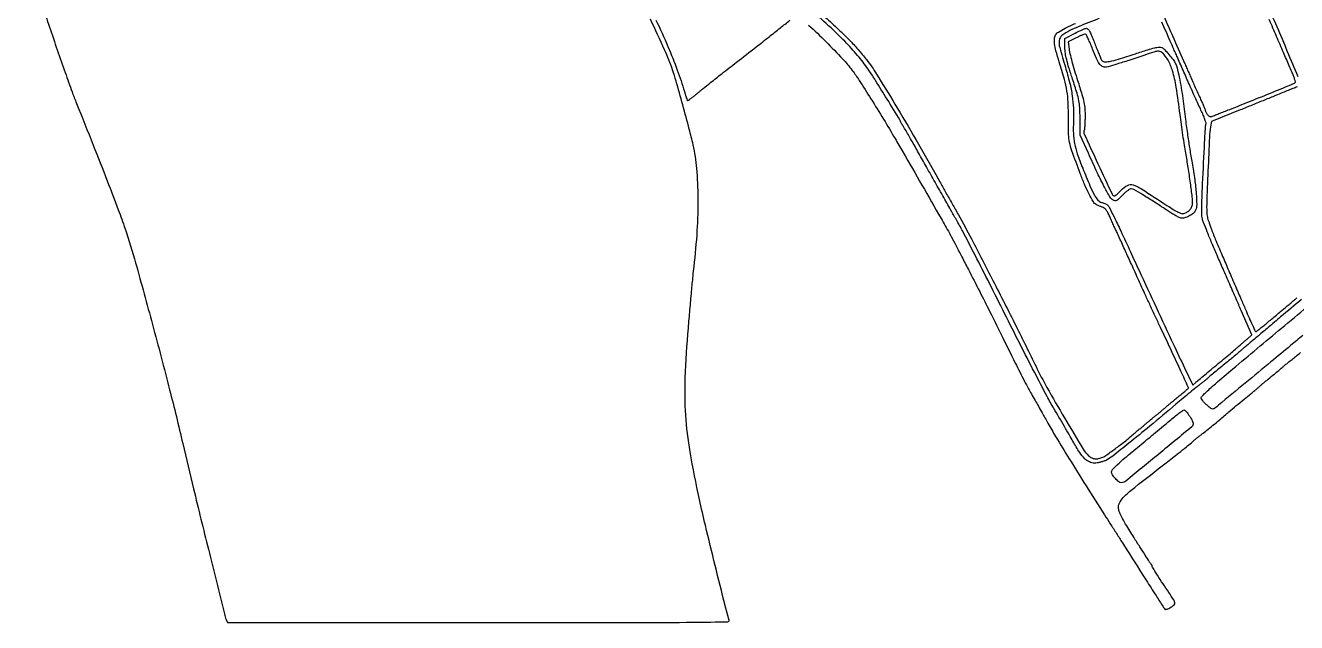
# Model space of a CAD drawing. Extents: x 2 to 2735, y 0 to 1226.
# Drawn here: x 180 to 1089, y 0 to 427 of the extents above; entities that cross this region are included whole.
import ezdxf

# ---------------------------------------------------------------- set-up
doc = ezdxf.new("R2010")
doc.units = 0

msp = doc.modelspace()

# ---------------------------------------------------------------- linework, layer by layer
for points in [[(1101.5, 492.835227, 0.000436), (1084.215306, 485.889619, 0.000714), (1069.590966, 479.973927, 0.000055), (1056.467634, 474.641896, 0.094966), (1056.064992, 474.380735, 0.25225), (1055.953371, 474.034474, 0.010126), (1056.228318, 472.696009, 0.015678), (1056.649439, 471.075237, 0.010219), (1057.231861, 469.231658, 0.018222), (1061.021322, 459.25114, 0.000856), (1075.078454, 426.097563, 0.000243), (1090.305312, 390.403734, 0.075596)], [(192.272627, 441.673832, -0.000107), (197.653744, 425.644821, 0.002016), (203.206242, 409.312274, 0.002081), (208.833234, 393.195184, 0.002008), (213.82309, 379.269992, 0.0089), (216.936239, 371.144821, -0.001374), (228.897264, 341.280455, -0.0022), (238.926675, 315.710927, -0.002457), (246.81468, 295.036418, -0.008432), (251.644305, 281.5, -0.013148), (259.202101, 257.02878, -0.002647), (271.267271, 213.08596, -0.002982), (283.525525, 166.387178, -0.005396), (292.917458, 128, 0.002279), (300.613698, 95.671748, 0.000966), (311.214749, 52.390432, 0.00016), (322.647272, 6.165316, 0.042171), (323.975558, 2.25), (324.957122, 0), (504.545949, 0, 0.000167), (617.21503, 0.037592, 0.002276), (658.228713, 0.251695, 0.001224), (682.7275, 0.551137, 0.499033), (683.602302, 1.75, -0.012464), (680.685489, 12.271074, -0.000947), (673.567517, 40.907973, -0.001381), (666.600522, 69.505468, -0.004829), (662.337412, 88, -0.011806), (655.675501, 122.037035, -0.026308), (652.59369, 148.2419, -0.025862), (652.253806, 174.898245, -0.011042), (654.429857, 210.5, -0.001133), (655.553952, 223.631255, -0.001168), (656.726543, 236.625, -0.001128), (657.794545, 247.882129, -0.004989), (658.504193, 254.5, 0.013501), (660.816979, 280.184844, 0.017637), (661.466197, 303.759183, 0.019681), (660.488653, 324.500227, 0.034329), (657.830914, 341.5, 0.008499), (655.088332, 352.672722, 0.0024), (650.436514, 369.984421, 0.00198), (645.673423, 387.110174, 0.015479), (643.179253, 395, 0.021626), (637.454096, 409.317989, 0.006032), (627.263632, 431.20807, 0.004679)], [(1092.750085, 230.899462, 0.000715), (1077.921182, 218.508675, 0.003005), (1069.069715, 211, -0.001095), (1065.733592, 208.147995, -0.000766), (1061.961104, 204.947177, -0.000773), (1058.336322, 201.890818, -0.00161), (1055.5, 199.522305, 0.001215), (1053.164762, 197.575353, 0.001769), (1051.115625, 195.846098, 0.000872), (1049.382503, 194.367786, 0.030606), (1049, 193.997511, -0.034172), (1048.591783, 193.60794, -0.000345), (1045.514051, 191.0521, -0.001123), (1041.958781, 188.117295, -0.000728), (1037.835069, 184.738846, 0.000977), (1033.652485, 181.308685, 0.001348), (1029.910784, 178.210883, 0.000847), (1026.7754, 175.59178, 0.016491), (1025.835069, 174.749258, -0.017378), (1025.051192, 174.04942, -0.003293), (1023.570301, 172.833449, -0.003513), (1021.820722, 171.436287, -0.003218), (1020, 170.022027, 0.007357), (1017.503162, 168.049234, 0.001503), (1013.15, 164.482646, 0.001583), (1008.115638, 160.305745, 0.001486), (1003, 156.008129, -0.002138), (984.332707, 140.367373, -0.004298), (969.442821, 128.214367, -0.003457), (957.808699, 119.015593, -0.0479), (953.289838, 116.142122, -0.033018), (951.373631, 115.321439, -0.022111), (949.090956, 114.629248, -0.022301), (946.809527, 114.15343, -0.040277), (944.907915, 114, -0.106791), (941.169019, 114.80777, -0.090789), (937.845477, 117.114032, -0.052885), (934.264004, 121.566449, -0.013117), (929.400827, 129.579073, 0.001381), (926.857317, 134.000513, 0.000529), (923.294858, 140.138853, 0.000523), (919.413208, 146.794881, 0.000643), (915.775091, 153, -0.011507), (910.957998, 161.640875, -0.001801), (901.913205, 178.93181, -0.002002), (891.402615, 199.402523, -0.001745), (880.559163, 220.916799, 0.001404), (869.767728, 242.364185, 0.001648), (859.414005, 262.632479, 0.001448), (850.558617, 279.705798, 0.010188), (846.05433, 287.916799, -0.001475), (842.090752, 294.852711, -0.000495), (836.344622, 305.00056, -0.000493), (830.009054, 316.241129, -0.000564), (823.974917, 327, 0.001029), (818.375278, 336.962444, 0.001464), (813.355957, 345.789096, 0.000808), (809.079049, 353.23127, 0.021719), (807.855486, 355.15437, -0.008522), (807.144738, 356.208962, -0.011734), (806.545049, 357.181567, -0.008502), (806.08115, 358.006928, -0.124398), (806, 358.328052, 0.138719), (805.742353, 359.238843, 0.000205), (796.515864, 374.228066, 0.001629), (788.237495, 387.567108, 0.00998), (783.807376, 394.348784, 0.023355), (776.435618, 404.140736, 0.018125), (767.555754, 414.098047, 0.015127), (756.445824, 425.001867, 0.008237), (742.192061, 437.740113, 0.000708)], [(631.251553, 430.650475, -0.010391), (639.794929, 411.714658, -0.012041), (646.494915, 394.889759, -0.016732), (651.619315, 379.5, 0.002292), (652.320382, 377.172371, 0.003437), (652.955638, 375.147564, 0.001434), (653.515804, 373.421179, 0.074715), (653.672861, 373.108728, 0.404677), (653.919176, 373.062173, 0.005851), (655.270805, 373.974943, 0.012186), (656.873625, 375.143669, 0.007278), (658.724605, 376.606988, -0.000017), (660.662868, 378.185583, -0.000019), (662.537853, 379.71242, -0.000017), (664.139013, 381.016085, -0.000096), (665, 381.716777, -0.003261), (670.297084, 385.968879, -0.001024), (678.280954, 392.265998, -0.000816), (688.894409, 400.573993, -0.000361), (702.9326, 411.509591, 0.001283), (712.187221, 418.74629, 0.001952), (720.185372, 425.084301, 0.000698), (727.051257, 430.584547, 0.050359)], [(740.393542, 427.121922, -0.008324), (752.84433, 415.139665, -0.008), (764.718271, 402.941343, -0.029594), (771.610293, 394.70469, -0.015959), (776.554997, 387.564185, -0.003177), (784.897725, 374.473483, -0.003506), (793.980671, 359.791926, -0.004351), (802.21643, 346, -0.00189), (807.72343, 336.51066, -0.000169), (821.442503, 312.644825, -0.000184), (835.073356, 288.893568, -0.001613), (841.081362, 278.337114, -0.007935), (842.257455, 276.17565, -0.000444), (845.801021, 269.394923, -0.000684), (850.000208, 261.315306, -0.000501), (854.639427, 252.337114, -0.001108), (862.716487, 236.581664, -0.001558), (869.846386, 222.489195, -0.001327), (877.688981, 206.763396, -0.000553), (888.193563, 185.5, 0.002931), (891.32137, 179.243787, 0.002699), (894.608452, 172.85, 0.002694), (897.599895, 167.182456, 0.008934), (899.654446, 163.5, -0.001332), (902.363453, 158.813435, -0.00211), (904.656783, 154.782182, -0.001593), (907.327346, 150.005856, -0.000443), (911.484043, 142.5, 0.009979), (917.040485, 132.903114, 0.002299), (926.804519, 116.955296, 0.002256), (938.743923, 97.847444, 0.001712), (952.001506, 77, -0.000262), (956.045895, 70.68078, -0.000193), (960.520706, 63.675, -0.000195), (964.748081, 57.045274, -0.000435), (967.956206, 52, 0.000118), (982.591338, 28.951633, 0.000845), (989.674074, 17.844575, 0.000561), (994.216672, 10.764928, 0.037884), (995.079821, 9.6232, 0.247223), (995.606068, 9.423311, 0.043804), (996.672516, 9.649806, 0.038446), (997.995362, 10.168499, 0.025765), (999.420438, 10.950828, 0.05031), (1001.69151, 12.692079, 0.242459), (1002.218202, 14.179053, 0.108887), (1001.464501, 16.229533, 0.007229), (997.984111, 21.5, -0.004062), (993.827689, 27.708317, -0.004342), (989.865353, 33.847482, -0.001132), (986.234776, 39.610134, -0.140906), (986, 40.426689, 0.102992), (985.930803, 40.759058, 0.02731), (985.686433, 41.245996, 0.026507), (985.34111, 41.78152, 0.024521), (984.93254, 42.292206, -0.037293), (984.21661, 43.235438, -0.000751), (980.967212, 48.269486, -0.001775), (977.199274, 54.172101, -0.001191), (972.93254, 60.944343, -0.003567), (967.091305, 70.414312, -0.018079), (964.066396, 75.829693, -0.032676), (962.485524, 79.487728, -0.085859), (962, 82.294343, -0.132535), (963.092874, 86.344871, -0.072762), (966.314581, 90.391902, -0.021684), (973.591327, 96.644311, -0.001345), (996, 114.171837, 0.00078), (1005.090325, 121.265529, 0.003305), (1010.497824, 125.556845, 0.005307), (1014.052965, 128.479349, 0.016116), (1016.383021, 130.568273, -0.019884), (1017.084897, 131.188039, -0.002584), (1018.640638, 132.44205, -0.003007), (1020.50373, 133.909741, -0.002509), (1022.5, 135.446961, 0.006075), (1026.117356, 138.27381, 0.00307), (1030.60982, 141.918807, 0.003065), (1035.026548, 145.593142, 0.006524), (1038.387481, 148.5, -0.007311), (1040.963718, 150.721104, -0.001114), (1046.175956, 155.063915, -0.001348), (1051.772813, 159.680686, -0.002266), (1056.5, 163.523008, 0.001727), (1058.835187, 165.416905, 0.002499), (1060.884375, 167.107759, 0.001281), (1062.610737, 168.554313, 0.041191), (1063, 168.9412, -0.039011), (1063.383168, 169.325359, -0.001403), (1064.964244, 170.673107, -0.002574), (1066.847015, 172.252347, -0.0018), (1068.98466, 174.013747, 0.000599), (1073.403107, 177.636726, 0.001525), (1076.598263, 180.279431, 0.001957), (1078.92417, 182.23062, 0.007068), (1080.383021, 183.5, -0.011845), (1081.141435, 184.147287, -0.00078), (1083.375013, 185.958148, -0.00113), (1086.045884, 188.10668, -0.000844), (1089, 190.463908, 0.002938), (1092.204361, 193.042858, 0.002341)], [(752.105201, 432.839061, -0.00624), (761.862459, 423.960612, -0.012008), (769.415703, 416.566217, -0.014036), (775.763493, 409.668982, -0.013761), (781.757757, 402.381679, -0.025695), (789.055739, 391.927616, -0.004079), (802.124685, 370.607472, -0.004521), (817.081722, 345.238029, -0.003977), (832.239279, 318.5, 0.001167), (834.643025, 314.203672, 0.000299), (838.549781, 307.26875, 0.000305), (843.017207, 299.360937, 0.00031), (847.470905, 291.5, -0.008806), (856.837984, 274.29144, -0.001955), (872.227251, 244.510436, -0.002134), (888.701652, 211.979921, -0.003062), (903, 183.003098, 0.015367), (910.797137, 168.135104, 0.004782), (923.399047, 146.292506, 0.002181), (936.695866, 123.969563, 0.074854), (940.599127, 119.25, 0.070006), (942.793101, 117.779198, 0.087452), (945.148628, 117.111218, 0.07986), (947.756397, 117.261378, 0.048427), (950.702947, 118.217206, 0.052601), (953.567665, 119.840593, 0.004537), (960.370098, 124.797643, 0.006403), (967.115913, 129.94311, 0.019616), (971.5, 133.663234, -0.008618), (972.614588, 134.651987, -0.001987), (974.528125, 136.278287, -0.002052), (976.747656, 138.133972, -0.002004), (979, 139.986253, 0.001075), (981.143594, 141.742435, 0.001552), (983.03125, 143.305582, 0.0008), (984.625498, 144.638451, 0.02526), (985, 144.986253, -0.026218), (985.366576, 145.325388, -0.001089), (986.741151, 146.464345, -0.001885), (988.378603, 147.80477, -0.001337), (990.225196, 149.296625, 0.002498), (992.127738, 150.840991, 0.00283), (993.936839, 152.341765, 0.002577), (995.460349, 153.633687, 0.015608), (996.225196, 154.331631, -0.018078), (997.068397, 155.093478, -0.001625), (999.255214, 156.918106, -0.002112), (1001.880371, 159.075393, -0.001648), (1004.75, 161.397645, 0.002841), (1007.529366, 163.657847, 0.004566), (1009.870312, 165.619842, 0.001071), (1011.893043, 167.354327, 0.218329), (1012, 167.587597, 0.108212), (1011.83525, 168.339923, 0.000212), (1006.652986, 179.592246, 0.001352), (1000.365676, 193.132326, 0.000597), (991.984056, 211, -0.000762), (988.466116, 218.505886, -0.000612), (984.703936, 226.590625, -0.000619), (981.245363, 234.071009, -0.001582), (978.764197, 239.5, -0.000039), (976.510903, 244.472968, -0.000024), (973.847439, 250.353125, -0.000024), (971.206142, 256.185815, -0.000042), (969.026827, 261, 0.000529), (966.986166, 265.496231, 0.000426), (964.783446, 270.325, 0.00043), (962.741348, 274.781423, 0.001105), (961.254498, 278, -0.001125), (959.911609, 280.907241, -0.000726), (958.368349, 284.281009, -0.000729), (956.86892, 287.584329, -0.001376), (955.67042, 290.2545, 0.018132), (954.302566, 293.047541, 0.045067), (953.053136, 294.947373, 0.061594), (951.765764, 296.210656, 0.078129), (950.303264, 297.003901, -0.008067), (949.120041, 297.445456, -0.006816), (947.882834, 297.949593, -0.006885), (946.767109, 298.440288, -0.01899), (946, 298.826182, -0.134081), (944.040474, 300.72868, -0.014446), (940.956315, 306.311646, -0.017074), (937.667272, 313.267885, -0.013476), (934.57384, 321, -0.002334), (928.65007, 337.28117, -0.033404), (926.960261, 343.213437, -0.046525), (926.305192, 348.751607, -0.006514), (926.169877, 360.29056, 0.010317), (925.943577, 371.994393, 0.030406), (925.13422, 379.999725, 0.028033), (923.323063, 388.191091, 0.007743), (919.562795, 400.831546, -0.009299), (917.269006, 408.63106, -0.034245), (916.253613, 413.66681, -0.056189), (916.188196, 417.251626, -0.099674), (917.037652, 420.070353, -0.133294), (918.965416, 422.113204, -0.019976), (923.936523, 424.889935, -0.017061), (931.187948, 428.26253, -0.00651)], [(948.252868, 431.939088, 0.001866), (933.218844, 425.847091, 0.019691), (927.191244, 423.09654, 0.045506), (921.482261, 419.529787, 0.202856), (919.557603, 416.177161, 0.09762), (919.937783, 411.032622, 0.006709), (924.015495, 396.947734, -0.013842), (927.029152, 385.953415, -0.02284), (928.887592, 376.503513, -0.025198), (929.761074, 367.630502, -0.022909), (929.778847, 358.426298, 0.019147), (929.728443, 349.407091, 0.040162), (930.518479, 342.444367, 0.035325), (932.486721, 335.159608, 0.01183), (936.354675, 324.826018, 0.00461), (941.547613, 312.230231, 0.025318), (944.750782, 305.614214, 0.0489), (947.278241, 301.913785, 0.16122), (949.758239, 300.379097, -0.022907), (950.912561, 300.046836, -0.018716), (952.11373, 299.589911, -0.019112), (953.188484, 299.08506, -0.046212), (953.926797, 298.612113, -0.108698), (955.294296, 296.962512, -0.004354), (958.822009, 289.964315, -0.005737), (963.573652, 280.044989, -0.001772), (970.504786, 265, 0.001705), (976.686555, 251.576827, 0.000271), (988.897604, 225.335044, 0.000307), (1001.249084, 198.87153, 0.001116), (1009.14317, 182.083023), (1015.015621, 169.666047), (1017.25781, 171.666747, -0.006725), (1018.719429, 172.936053, -0.000575), (1022.513232, 176.134747, -0.00076), (1027.049066, 179.938406, -0.000589), (1032, 184.067465, 0.000568), (1037.005877, 188.242001, 0.000681), (1041.709375, 192.184343, 0.000584), (1045.665217, 195.517089, 0.004511), (1047.5, 197.09511, -0.000155), (1048.892899, 198.314354, -0.000082), (1050.617412, 199.822423, -0.000082), (1052.379865, 201.362647, -0.000128), (1053.8997, 202.689721), (1057.299399, 205.656705), (1049.700654, 223.078353, 0.000017), (1046.106985, 231.316792, 0.000008), (1041.513916, 241.844891, 0.000008), (1036.731647, 252.805681, 0.000012), (1032.501486, 262.5, -0.003051), (1028.757525, 271.224357, -0.004003), (1025.451277, 279.238855, -0.002948), (1022.776631, 285.986919, -0.037634), (1021.982216, 288.589719, -0.053391), (1021.519317, 292.621152, -0.009071), (1021.600666, 300.367967, -0.004699), (1022.108801, 313.719575, -0.00055), (1023.555397, 343.5, -0.002521), (1023.81196, 348.187404, -0.003617), (1024.090297, 352.338223, -0.001965), (1024.364636, 355.842938, -0.055499), (1024.539203, 356.736502, 0.161077), (1024.526047, 357.580027, 0.007325), (1023.52296, 360.330934, 0.011604), (1022.189722, 363.597469, 0.007994), (1020.535267, 367.236502, -0.003111), (1018.482197, 371.63772, -0.001497), (1015.902393, 377.303848, -0.001485), (1013.247016, 383.229419, -0.002126), (1010.930716, 388.5, 0.00059), (1008.736692, 393.534302, 0.000533), (1006.455149, 398.7375, 0.000533), (1004.401066, 403.394945, 0.001698), (1003.015051, 406.5, -0.001232), (1001.518833, 409.843562, -0.000263), (998.937848, 415.657813, -0.000275), (995.954853, 422.397255, -0.000262), (992.930517, 429.25, 0.00253)], [(994.560578, 433.154416, 0.002033), (1000.80535, 418.832456, 0.001145), (1008.494286, 401.5, -0.000931), (1009.578105, 399.059671, -0.000389), (1011.030684, 395.765625, -0.000385), (1012.579984, 392.237473, -0.000499), (1013.994821, 389, 0.001564), (1015.49013, 385.598163, 0.000928), (1017.292783, 381.551985, 0.000929), (1019.105738, 377.522998, 0.001601), (1020.63178, 374.17697, -0.003403), (1021.922458, 371.319766, -0.005052), (1023.010585, 368.798144, -0.002357), (1023.903209, 366.642323, -0.097267), (1024, 366.149477, 0.10655), (1024.085527, 365.752687, 0.015636), (1024.449757, 365.00983, 0.017064), (1024.944854, 364.147648, 0.013908), (1025.531089, 363.259077, 0.04004), (1026.407657, 362.199273, 0.118064), (1027.201025, 361.696696, 0.128357), (1028.094637, 361.630168, 0.051418), (1029.281089, 361.976162, -0.002419), (1030.658436, 362.528943, -0.000273), (1033.785695, 363.764522, -0.000331), (1037.508445, 365.230177, -0.000269), (1041.5, 366.796127, 0.002124), (1056.354961, 372.687635, 0.001848), (1071.865404, 378.982157, 0.000323), (1087.050591, 385.221605, 0.08179), (1088.283072, 385.983569, 0.281211), (1088.460589, 386.546258, 0.013935), (1087.919451, 388.497485, 0.019082), (1087.084929, 390.882719, 0.012273), (1085.945582, 393.583072, -0.003705), (1084.054614, 397.85877, -0.000435), (1079.917118, 407.427527, -0.000521), (1075.019051, 418.81493, -0.000426), (1069.805216, 431, 0.000262)], [(1089.655238, 382.883763, 0.000839), (1086.735696, 381.747147, 0.002684), (1083.375385, 380.41159, 0.001736), (1079.5, 378.8315, -0.000732), (1074.298167, 376.698391, -0.000223), (1066.415625, 373.483588, -0.000223), (1057.58195, 369.890072, -0.000244), (1049, 366.408297), (1028.5, 358.102901), (1027.829446, 354.301451, 0.031784), (1027.022674, 347.066456, 0.001558), (1025.953883, 323.004099, 0.001566), (1025.035797, 298.945644, 0.031557), (1025.241301, 291.629611, 0.05467), (1025.960098, 288.09105, 0.011491), (1028.024787, 282.114297, 0.009415), (1031.209342, 274.010461, 0.003736), (1035.873999, 263, -0.000244), (1040.258036, 252.849849, -0.000188), (1045.02939, 241.776644, -0.00019), (1049.479022, 231.428513, -0.000456), (1052.768852, 223.750279, 0.003302), (1055.396825, 217.711945, 0.00538), (1057.715716, 212.626956, 0.001261), (1059.791052, 208.231636, 0.289372), (1060.156989, 208.000279, 0.164279), (1060.597244, 208.148732, 0.002433), (1062.790518, 209.836019, 0.006326), (1065.321417, 211.854584, 0.0041), (1068.199612, 214.25, -0.001063), (1071.387128, 216.935782, -0.000831), (1074.859388, 219.839063, -0.00084), (1078.10135, 222.531425, -0.002053), (1080.499874, 224.5, 0.002544), (1082.676017, 226.289638, 0.001682), (1085.158388, 228.366536, 0.001693), (1087.557341, 230.40133, 0.003287), (1089.457252, 232.045654, -0.004698)], [(1114.557401, 326.806742, -0.000049), (1107.821254, 342.639389, -0.000049), (1101.851263, 356.678867, -0.000169)], [(1101.5, 242.087773, -0.000012), (1105.176076, 245.072819, -0.000006), (1109.646875, 248.702927, -0.000006), (1114.165154, 252.371393, -0.000011), (1118, 255.484751, 0.001226)], [(1093.670595, 205.182575, 0.000163), (1089.514404, 201.728413, 0.000125), (1084.972545, 197.949312, -0.000591), (1070.968881, 186.319499, -0.000269), (1052.632723, 171.144815, -0.000073), (1033.588593, 155.406135, -0.006942), (1030.822141, 153.184426, -0.10814), (1029.755248, 152.672613, -0.156948), (1028.721875, 152.754945, -0.074578), (1027.39739, 153.548418, -0.011523), (1025.072141, 155.55379, -0.01644), (1023.51272, 157.058634, -0.021526), (1022.196192, 158.537809, -0.01972), (1021.223006, 159.831869, -0.152509), (1021, 160.54599, -0.193883), (1021.325089, 161.352839, -0.00541), (1024.010937, 164.085015, -0.010337), (1027.321937, 167.247477, -0.006826), (1031.25, 170.749577, -0.00451), (1043.649463, 181.30977, -0.000318), (1078.597929, 210.49667, -0.000188), (1115.043791, 240.871567, -0.008972)], [(1106.349693, 215.721986, -0.000058), (1099.93343, 210.369384, -0.002151)]]:
    msp.add_lwpolyline(points, format="xyb")
for points in [[(940.724373, 423.75, -0.058827), (941.263575, 422.85464, -0.003823), (942.493822, 420.076563, -0.005524), (943.901629, 416.729924, -0.004089), (945.386935, 413, 0.002254), (946.863506, 409.252034, 0.002974), (948.245052, 405.85, 0.002149), (949.431666, 403.011755, 0.028838), (949.930363, 402, 0.258019), (951.769722, 400.871879, 0.058447), (955.556748, 401.143592, 0.027905), (961.98628, 402.745535, 0.004749), (974.014696, 406.591609, -0.003629), (982.834813, 409.433627, -0.017694), (987.892787, 410.828422, -0.028696), (991.121464, 411.403655, -0.153779), (992.856636, 411.076726, -0.079056), (994.830181, 409.578976, -0.01401), (997.955824, 406.126905, -0.015918), (1000.953314, 402.389401, -0.041773), (1002.779803, 399.480179, -0.060837), (1003.88839, 396.49526, -0.007936), (1005.359457, 389.861118, -0.009513), (1006.782848, 382.183547, -0.009673), (1007.904402, 374.5, 0.001462), (1009.823473, 359.650501, 0.003084), (1011.417107, 348.143113, 0.003749), (1012.924959, 338.25175, 0.003929), (1014.558678, 328.5383, -0.0089), (1016.45394, 316.541806, -0.015656), (1017.531824, 306.561196, -0.01633), (1017.871675, 298.774058, -0.096493), (1017.138641, 294.778249, -0.120168), (1015.743069, 292.79425, -0.049909), (1013.056133, 290.880651, -0.049093), (1009.902478, 289.468474, -0.080903), (1007.026143, 289, -0.113184), (1005.987297, 289.238212, -0.010556), (1003.631365, 290.440661, -0.013138), (1000.857977, 292.026068, -0.009953), (997.898267, 293.904379, 0.00399), (987.695702, 300.551164, 0.007871), (979.467905, 305.637587, 0.004933), (972.879204, 309.48111, 0.130285), (970.921642, 310, 0.140666), (970.011551, 309.738794, 0.020761), (968.416017, 308.646031, 0.022047), (966.595888, 307.155665, 0.017349), (964.757067, 305.390744, -0.009869), (962.125113, 302.78782, -0.069943), (960.666919, 301.745793, -0.14742), (959.473119, 301.518593, -0.096986), (958.126732, 301.932175, -0.13935), (955.996798, 303.990546, -0.010099), (951.997455, 311.218784, -0.011225), (946.947215, 321.34268, -0.004417), (940.4297, 335.5), (934.583581, 348.5), (934.485484, 360.5, 0.009951), (934.270059, 368.171047, 0.035609), (933.687251, 373.038672, 0.027911), (932.358986, 378.325194, 0.004436), (929.090308, 388.5, -0.005662), (926.517831, 396.575586, -0.014922), (924.914643, 402.43156, -0.020544), (924.000588, 407.028066, -0.033178), (923.646615, 411), (923.5, 417.5), (930.88664, 421.25, -0.003548), (936.366635, 423.983315, -0.051726), (938.394165, 424.728517, -0.170722), (939.627251, 424.618075, -0.121523)], [(931.796244, 417.956418), (926.092488, 415.014705), (926.677136, 409.757352, 0.032863), (927.215268, 406.739339, 0.005518), (928.687179, 401.050597, 0.00602), (930.574392, 394.394039, 0.005311), (932.698839, 387.5, -0.004119), (935.843288, 377.381746, -0.022108), (937.264578, 371.788965, -0.033872), (937.894069, 367.220693, -0.019324), (938.064466, 361.648877, -0.005797), (937.996486, 358.192057, -0.008318), (937.849825, 355.132096, -0.004965), (937.659036, 352.574497, -0.117837), (937.434073, 351.893329, 0.250639), (937.289099, 349.573578, 0.001273), (947.285209, 327.85166, 0.001174), (957.422903, 306.10306, 0.290876), (959.158576, 305, 0.170899), (959.658577, 305.176041, 0.010171), (960.905068, 306.220411, 0.014356), (962.356462, 307.562925, 0.010034), (963.91715, 309.15459, -0.084781), (968.389201, 312.52706, -0.202904), (972.451613, 312.838864, -0.061407), (978.467036, 309.959529, -0.003141), (996.638352, 298.174094, 0.007207), (1001.532404, 295.05618, 0.027068), (1004.728866, 293.315319, 0.043946), (1007.000887, 292.468557, 0.129419), (1008.654934, 292.44953, 0.079212), (1011.095466, 293.492891, 0.074512), (1013.149126, 295.261075, 0.077745), (1014.524907, 297.474972, 0.100549), (1015, 299.81358, 0.030901), (1014.730252, 304.17413, 0.003378), (1013.424396, 314.137721, 0.00441), (1011.794543, 325.229662, 0.005258), (1010.055653, 335.657554, -0.005089), (1009.149718, 341.07902, -0.002181), (1008.044941, 348.33817, -0.002157), (1006.934743, 356.084181, -0.002843), (1005.993041, 363.157554, 0.007497), (1003.193871, 382.784418, 0.032081), (1000.605489, 394.316063, 0.055112), (997.446491, 401.892089, 0.082705), (993.006335, 407.494267, 0.114813), (991.577867, 408.287563, 0.107291), (989.908452, 408.395474, 0.040303), (987.199945, 407.761932, 0.003964), (980.833028, 405.664235, -0.002359), (969.380761, 401.850286, -0.005753), (960.897378, 399.177171, -0.004765), (954.550649, 397.323143, -0.073229), (952.295692, 397.031803, -0.139086), (950.050669, 397.711802, -0.099871), (948.158266, 399.545288, -0.049508), (946.19095, 403.119259, -0.009711), (943.434074, 409.925805, 0.006785), (941.834949, 413.941298, 0.010414), (940.331212, 417.369301, 0.005205), (938.982688, 420.199704, 0.213629), (938.472584, 420.624871, 0.15453), (937.83918, 420.60413, 0.010218), (936.110218, 419.953732, 0.01401), (934.052017, 419.06344, 0.009974)], [(1012.633925, 147.787849, -0.010162), (1013.659662, 146.087372, -0.012564), (1014.542266, 144.461443, -0.010962), (1015.214252, 143.071293, -0.085724), (1015.39647, 142.378848, -0.245763), (1014.397602, 139.987599, -0.000938), (990.753124, 120.422838, -0.001205), (967.291713, 101.178358, -0.172832), (963.984564, 100, -0.17316), (962.192725, 100.639734, -0.035901), (959.724057, 102.97489, -0.036631), (957.602326, 105.663004, -0.149845), (957, 107.627708, -0.188024), (957.689493, 109.39641, -0.018537), (960.963031, 112.702266, -0.013389), (966.53982, 117.657638, -0.002595), (976.895998, 126.283564, 0.000843), (982.307293, 130.758744, 0.000609), (988.324972, 135.76491, 0.000615), (994.031777, 140.536155, 0.00134), (998.395998, 144.214003, -0.006034), (1001.974224, 147.172471, -0.008919), (1005.189202, 149.672592, -0.004837), (1007.943088, 151.695079, -0.149779), (1008.737455, 151.964003, -0.188218), (1009.371056, 151.737733, -0.026242), (1010.392494, 150.752107, -0.027018), (1011.525212, 149.398376, -0.019909)]]:
    msp.add_lwpolyline(points, format="xyb", close=True)

doc.saveas('drawing.dxf')
